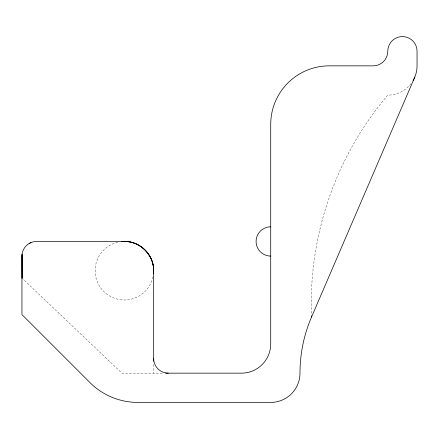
<?xml version="1.0" encoding="UTF-8"?>
<svg xmlns="http://www.w3.org/2000/svg" width="439" height="439" viewBox="0 0 439 439"><rect width="100%" height="100%" fill="white"/><g stroke="black" fill="none" stroke-linecap="round" stroke-linejoin="round"><path stroke-width="0.33" stroke-dasharray="2.19 1.65" d="M162.298 373.15L121.877 373.15L21.955 278.035M153.65 364.502L153.65 373.15M153.013 276.8A29.265 29.265 0 0 1 122.344 299.914A29.265 29.265 0 0 1 95.192 272.756A29.265 29.265 0 0 1 118.3 242.092M411.003 83.668A29.265 29.265 0 0 1 387.785 95.12A322.028 322.028 0 0 0 311.454 314.335"/><path stroke-width="0.66" d="M22.076 254.176L22.104 278.183L22.038 254.818M153.65 361.176L153.65 270.715C154.045 255.075 140.025 241.06 124.385 241.45L36.585 241.45A14.635 14.635 0 0 0 21.955 256.085L21.955 314.615L89.057 381.721A68.078 68.078 0 0 0 139.02 402.415L270.72 402.415A29.265 29.265 0 0 0 299.985 373.15A142.033 142.033 0 0 1 311.553 317.002L414.822 77.05M29.27 243.409L30.988 242.564M165.624 373.15L241.45 373.15A29.265 29.265 0 0 0 270.72 343.88L270.72 124.385A58.535 58.535 0 0 1 329.25 65.85L373.15 65.85A14.635 14.635 0 0 0 387.785 51.22A14.635 14.635 0 0 1 402.415 36.585A14.635 14.635 0 0 1 417.05 51.22L417.05 65.85A29.265 29.265 0 0 1 413.126 80.485M124.385 241.45C140.03 241.093 154.007 255.075 153.65 270.715M121.329 241.609A29.265 29.265 0 0 1 153.491 273.777M311.553 317.002A322.028 322.028 0 0 1 311.503 315.668M168.285 373.15A14.635 14.635 0 0 1 153.65 358.515M270.72 256.085A14.635 14.635 0 0 1 256.085 241.45A14.635 14.635 0 0 1 270.72 226.815"/></g></svg>
